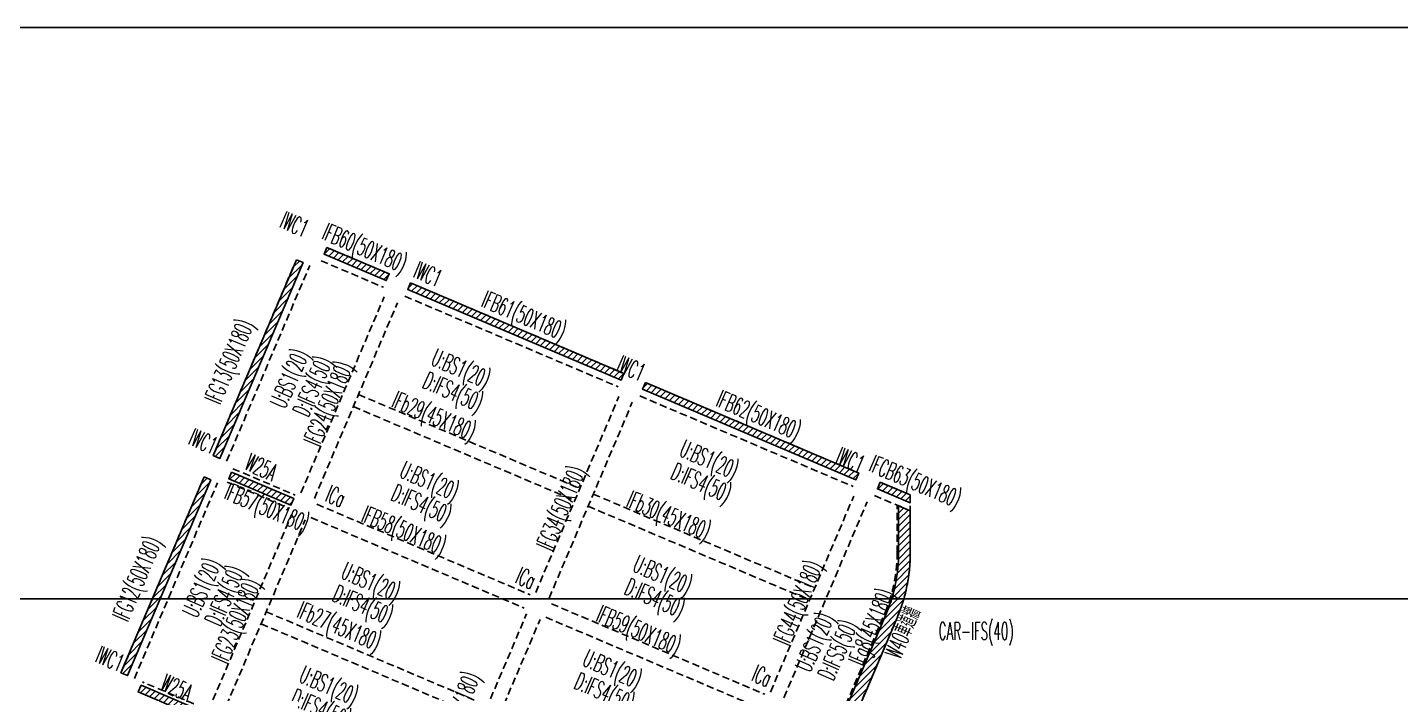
# Model space of a CAD drawing. Header units: centimetres. Extents: x -47768 to 194820, y -149527 to 141949.
# Drawn here: x 61099 to 65809, y 18742 to 21028 of the extents above; entities that cross this region are included whole.
import ezdxf
from ezdxf.enums import TextEntityAlignment as Align

# ---------------------------------------------------------------- set-up
doc = ezdxf.new("R2010")
doc.units = ezdxf.units.CM
doc.linetypes.add('HIDDEN', pattern=[0.375, 0.25, -0.125])
doc.layers.get('0').update_dxf_attribs({"color": 8})
for name, color, linetype in [('0S-B', 6, 'HIDDEN'), ('0S-J', 3, 'HIDDEN'), ('0S-WALL', 40, 'Continuous'), ('1S-BN', 7, 'Continuous'), ('1S-CN', 2, 'Continuous'), ('1S-JN', 3, 'Continuous'), ('1S-SN', 4, 'Continuous'), ('1S-WN', 40, 'Continuous'), ('CARWALL', 2, 'Continuous')]:
    doc.layers.add(name, color=color, linetype=linetype)
doc.layers.add('0S-繪圖區', color=171, linetype='Continuous', plot=False)
doc.styles.add('ae', font='romans.shx', dxfattribs={"bigfont": 'chineset.shx'})
doc.styles.add('CHINA', font='romans.shx', dxfattribs={"width": 0.85, "bigfont": 'chineset.shx'})
doc.styles.add('txt', font='romans.shx', dxfattribs={"height": 0.2, "bigfont": 'chineset.shx'})
pattern_1 = [(45, (61155.991, 17897.546), (-11.22532, 11.22532), [])]

# ---------------------------------------------------------------- blocks, each defined once
blk = doc.blocks.new('zw$B17F')
at = {"color": 0, "ltscale": 100}
blk.add_lwpolyline([(0, 8100), (10890, 8100), (10890, 0), (0, 0)], close=True, dxfattribs=at)

msp = doc.modelspace()

# ---------------------------------------------------------------- hatches: boundary and pattern name
at = {"layer": '0S-WALL'}
h = msp.add_hatch(dxfattribs=at)
h.set_pattern_fill('ANSI31', color=256, scale=5)
h.set_pattern_definition(pattern_1)
h.paths.add_polyline_path([(62125.9809, 20273.3485), (62339.538, 20182.6989), (62329.7697, 20159.6863), (62116.2126, 20250.3359)])
h = msp.add_hatch(dxfattribs=at)
h.set_pattern_fill('ANSI31', color=256, scale=5)
h.set_pattern_definition([(45, (61735.848, 19549.23), (-11.22532, 11.22532), [])])
h.paths.add_polyline_path([(62021.082, 20230.9666), (62044.0946, 20221.1983), (61758.8609, 19549.2298), (61735.8483, 19558.9981)])
h = msp.add_hatch(dxfattribs=at)
h.set_pattern_fill('ANSI31', color=256, scale=5)
h.set_pattern_definition([(45, (62403.41, 19817.787), (-11.22532, 11.22532), [])])
h.paths.add_polyline_path([(62413.1784, 20151.4404), (63145.0023, 19840.7996), (63135.234, 19817.787), (62403.4101, 20128.4278)])
h = msp.add_hatch(dxfattribs=at)
h.set_pattern_fill('ANSI31', color=256, scale=5)
h.set_pattern_definition([(45, (63208.874, 19475.907), (-11.22532, 11.22532), [])])
h.paths.add_polyline_path([(63218.6426, 19809.5411), (63950.4215, 19498.9194), (63940.6532, 19475.9068), (63208.8744, 19786.5285)])
h = msp.add_hatch(dxfattribs=at)
h.set_pattern_fill('ANSI31', color=256, scale=5)
h.set_pattern_definition(pattern_1)
h.paths.add_polyline_path([(61798.7436, 19502.4257), (62012.3007, 19411.7761), (62002.5324, 19388.7634), (61788.9753, 19479.4131)])
h = msp.add_hatch(dxfattribs=at)
h.set_pattern_fill('ANSI31', color=256, scale=5)
h.set_pattern_definition([(45, (61419.356, 18803.621), (-11.22532, 11.22532), [])])
h.paths.add_polyline_path([(61419.3561, 18813.3891), (61442.3687, 18803.6209), (61727.6024, 19475.5894), (61704.5898, 19485.3577), (61704.5895, 19485.357)])
h = msp.add_hatch(dxfattribs=at)
h.set_pattern_fill('ANSI31', color=256, scale=5)
h.set_pattern_definition([(45, (64014.294, 19396.85), (-11.2253, 11.2253), [])])
h.paths.add_polyline_path([(64024.0619, 19467.6609), (64127.1604, 19423.8982), (64127.1606, 19396.8504), (64014.2936, 19444.6483)])
h = msp.add_hatch(dxfattribs=at)
h.set_pattern_fill('ANSI31', color=256, scale=5)
h.set_pattern_definition(pattern_1)
h.paths.add_polyline_path([(61488.2524, 18770.5483), (61701.8095, 18679.8986), (61692.0413, 18656.886), (61478.4841, 18747.5356)])
at = {"layer": 'CARWALL'}
h = msp.add_hatch(dxfattribs=at)
h.set_pattern_fill('ANSI31', color=256, scale=5)
h.set_pattern_definition([(45, (-11879.594, -5260.666), (-11.22532, 11.22532), [])])
edge = h.paths.add_edge_path()
edge.add_line((63881.2072, 18632.1208), (63918.0273, 18616.4915))
edge.add_line((63918.0273, 18616.4915), (63976.4424, 18754.1088))
edge.add_line((63976.4424, 18754.1088), (64081.848, 19002.4288))
edge.add_arc((63557.1602, 19225.1455), 570, 337, 360)
edge.add_line((64127.1602, 19225.1455), (64127.1602, 19369.6492))
edge.add_line((64127.1602, 19369.6492), (64087.1602, 19386.6281))
edge.add_line((64087.1602, 19386.6281), (64087.1602, 19225.1455))
edge.add_arc((63557.1602, 19225.1455), 530, 337, 360, ccw=False)
edge.add_line((64045.0278, 19018.058), (63933.2295, 18754.6777))
edge.add_line((63933.2295, 18754.6777), (63881.2072, 18632.1208))

# ---------------------------------------------------------------- linework, layer by layer
at = {"layer": '0S-B', "ltscale": 100}
for p, q in [((62125.9807, 20273.3486), (62339.5378, 20182.699)), ((61735.8481, 19558.9982), (62021.0818, 20230.9667)), ((61781.8733, 19539.4616), (62067.107, 20211.4301)), ((62106.4441, 20227.3234), (62320.0012, 20136.6737)), ((62413.1782, 20151.4405), (63145.0021, 19840.7997)), ((62036.8534, 19431.229), (62322.0871, 20103.1975)), ((62082.8786, 19411.6924), (62368.1123, 20083.661)), ((62393.6416, 20105.4152), (63125.4655, 19794.7744)), ((63218.6424, 19809.5412), (63950.4438, 19498.9099)), ((62842.2951, 19089.3392), (63127.552, 19761.2998)), ((62888.3197, 19069.8012), (63173.5766, 19741.7617)), ((63199.1059, 19763.5159), (63930.9072, 19452.8847)), ((61803.6277, 19513.932), (62017.1846, 19423.2825)), ((61419.3559, 18813.3892), (61704.5896, 19485.3578)), ((61465.3811, 18793.8527), (61750.6148, 19465.8212)), ((61784.0911, 19467.9068), (61997.6481, 19377.2572)), ((64024.0842, 19467.6515), (64127.1602, 19423.8983)), ((63647.7369, 18747.4495), (63932.9706, 19419.4181)), ((64004.5476, 19421.6262), (64127.1602, 19369.5802)), ((64127.1602, 19423.8983), (64127.1602, 19369.5802)), ((62090.825, 19392.024), (62822.6489, 19081.3832)), ((63693.7621, 18727.913), (63978.9958, 19399.8815)), ((61720.3612, 18685.6201), (62005.5949, 19357.5886)), ((61766.3864, 18666.0835), (62051.6201, 19338.052)), ((62071.2885, 19345.9987), (62803.1123, 19035.3579)), ((62896.2893, 19050.1247), (63628.0681, 18739.503)), ((62525.8029, 18343.7303), (62811.0366, 19015.6989)), ((62571.8281, 18324.1938), (62857.0619, 18996.1623)), ((62876.7527, 19004.0994), (63608.5316, 18693.4778)), ((61706.5282, 18691.4157), (61493.2654, 18781.9521))]:
    msp.add_line(p, q, dxfattribs=at)
at = {"layer": '0S-J', "ltscale": 100}
for p, q in [((62234.2869, 19768.3881), (62993.715, 19446.0309)), ((62216.704, 19726.9653), (62976.1321, 19404.6081)), ((63039.7396, 19426.4928), (63799.1448, 19104.1444)), ((63022.1567, 19385.0701), (63781.5619, 19062.7217)), ((61917.7947, 19022.7791), (62677.2112, 18700.4259)), ((61900.2118, 18981.3564), (62659.6283, 18659.0032))]:
    msp.add_line(p, q, dxfattribs=at)
for points in [[(63876.6046, 18634.0055), (63934.9839, 18771.5385), (64040.4255, 19019.9433, 0.100694705), (64082.1604, 19225.0771), (64082.1604, 19388.6815)], [(63918.0273, 18616.4226), (63976.4066, 18753.9556), (64081.8482, 19002.3604, 0.100694705), (64127.1604, 19225.0771), (64127.1604, 19369.5802)]]:
    msp.add_lwpolyline(points, format="xyb", dxfattribs=at)
at = {"layer": '0S-WALL', "ltscale": 100}
for points in [[(62125.9809, 20273.3485), (62339.538, 20182.6989), (62329.7697, 20159.6863), (62116.2126, 20250.3359), (62125.9809, 20273.3485)], [(62021.082, 20230.9666), (62044.0946, 20221.1983), (61758.8609, 19549.2298), (61735.8483, 19558.9981), (62021.082, 20230.9666)], [(62413.1784, 20151.4404), (63145.0023, 19840.7996), (63135.234, 19817.787), (62403.4101, 20128.4278), (62413.1784, 20151.4404)], [(63218.6426, 19809.5411), (63950.4215, 19498.9194), (63940.6532, 19475.9068), (63208.8744, 19786.5285), (63218.6426, 19809.5411)], [(61798.7436, 19502.4257), (62012.3007, 19411.7761), (62002.5324, 19388.7634), (61788.9753, 19479.4131), (61798.7436, 19502.4257)], [(61704.5898, 19485.3577), (61727.6024, 19475.5894), (61442.3687, 18803.6209), (61419.3561, 18813.3891), (61704.5895, 19485.357)], [(64024.0619, 19467.6609), (64127.1604, 19423.8982), (64127.1606, 19396.8504), (64014.2936, 19444.6483), (64024.0619, 19467.6609)], [(61488.2524, 18770.5483), (61701.8095, 18679.8986), (61692.0413, 18656.886), (61478.4841, 18747.5356), (61488.2524, 18770.5483)]]:
    msp.add_lwpolyline(points, dxfattribs=at)
at = {"layer": 'CARWALL', "ltscale": 100}
msp.add_lwpolyline([(63881.2072, 18632.1208), (63918.0273, 18616.4915), (63976.4424, 18754.1088), (64081.848, 19002.4288, 0.100694705), (64127.1602, 19225.1455), (64127.1602, 19369.6492), (64087.1602, 19386.6281), (64087.1602, 19225.1455, -0.100694705), (64045.0278, 19018.058), (63933.2295, 18754.6777), (63881.2072, 18632.1208)], format="xyb", dxfattribs=at)

# ---------------------------------------------------------------- block references
at = {"layer": '0S-繪圖區', "ltscale": 100}
msp.add_blockref('zw$B17F', (58621.7225, 12928.2494), dxfattribs=at)
at = {"layer": '0S-繪圖區', "color": 11, "ltscale": 100}
msp.add_blockref('zw$B17F', (58621.7225, 10967.7048), dxfattribs=at)

# ---------------------------------------------------------------- texts
at = {"layer": '1S-BN', "style": 'txt', "width": 0.5}
for s, rotation, p in [('IFB60(50X180)', 337, (62254.1027, 20268.1514)), ('IFB61(50X180)', 337, (62800.4224, 20036.2525)), ('IFG13(50X180)', 427, (61794.4646, 19880.6499)), ('IFG24(50X180)', 427, (62133.8509, 19736.5889)), ('IFB62(50X180)', 337, (63605.8641, 19694.3627)), ('IFCB63(50X180)', 337, (64143.2088, 19466.2734)), ('IFG34(50X180)', 427, (62932.0144, 19377.5411)), ('IFB57(50X180)', 337, (61918.6881, 19376.9726)), ('IFB58(50X180)', 337, (62388.6439, 19298.2671)), ('IFG12(50X180)', 427, (61477.9724, 19135.0409)), ('IFG44(50X180)', 427, (63744.7344, 19052.8095)), ('IFG23(50X180)', 427, (61817.3625, 18990.9783)), ('IFB59(50X180)', 337, (63194.0856, 18956.3773)), ('IFG33(50X180)', 427, (62570.6116, 18671.2431))]:
    msp.add_text(s, height=60, rotation=rotation, dxfattribs=at).set_placement(p, align=Align.MIDDLE)
at = {"layer": '1S-CN', "style": 'txt', "width": 0.5}
for s, p in [('IWC1', (62014.8715, 20352.5046)), ('IWC1', (62472.7169, 20181.3354)), ('IWC1', (63169.5576, 19858.4823)), ('IWC1', (61701.5618, 19607.6363)), ('IWC1', (63921.8354, 19543.7132)), ('ICa', (62156.3099, 19419.2553)), ('ICa', (62808.7869, 19138.1884)), ('IWC1', (61381.8871, 18861.2867)), ('ICa', (63618.8786, 18802.978))]:
    msp.add_text(s, height=60, rotation=337, dxfattribs=at).set_placement(p, align=Align.MIDDLE)
at = {"layer": '1S-JN', "style": 'txt', "width": 0.5}
for s, rotation, p in [('IFb29(45X180)', 337, (62491.948, 19691.6772)), ('IFb30(45X180)', 337, (63297.3898, 19349.7875)), ('IFg8(45X180)', 427, (63997.2141, 18969.3986)), ('IFb27(45X180)', 337, (62166.9251, 18969.7513))]:
    msp.add_text(s, height=60, rotation=rotation, dxfattribs=at).set_placement(p, align=Align.MIDDLE)
at = {"layer": '1S-SN', "linetype": 'Continuous', "style": 'ae', "width": 0.5}
for s, rotation, p in [('U:BS1(20)', 336.2373114, (62478.9639, 19872.3342)), ('U:BS1(20)', 66.2373114, (61983.0237, 19717.2053)), ('D:IFS4(50)', 66.2373114, (62061.4429, 19687.9732)), ('D:IFS4(50)', 336.2373114, (62449.7318, 19793.9151)), ('U:BS1(20)', 336.2373114, (63330.1692, 19560.0215)), ('U:BS1(20)', 336.2373114, (62370.7772, 19486.5362)), ('D:IFS4(50)', 336.2373114, (63300.937, 19481.6024)), ('D:IFS4(50)', 336.2373114, (62341.545, 19408.1171)), ('U:BS1(20)', 66.2373114, (61681.8566, 18998.8638)), ('D:IFS4(50)', 66.2373114, (61760.2757, 18969.6317)), ('U:BS1(20)', 336.2373114, (62169.8642, 19140.2808)), ('U:BS1(20)', 336.2373114, (63170.9509, 19164.0172)), ('D:IFS4(50)', 336.2373114, (63141.7187, 19085.5981)), ('D:IFS4(50)', 336.2373114, (62140.632, 19061.8617)), ('U:BS1(20)', 66.2373114, (63784.3053, 18812.227)), ('D:IFS5(50)', 66.2373114, (63862.7244, 18782.9948)), ('U:BS1(20)', 336.2373114, (62998.4481, 18840.5224)), ('U:BS1(20)', 336.2373114, (62025.8043, 18784.3429)), ('D:IFS4(50)', 336.2373114, (62969.2159, 18762.1033)), ('D:IFS4(50)', 336.2373114, (61996.5722, 18705.9238))]:
    msp.add_text(s, height=60, rotation=rotation, dxfattribs=at).set_placement(p)
msp.add_text('CAR-IFS(40)', height=60, dxfattribs=at).set_placement((64224.3589, 18926.9851))
at = {"layer": '1S-WN', "style": 'CHINA', "width": 0.5}
for p in [(61900.6347, 19518.6195), (61610.5394, 18761.8194)]:
    msp.add_text('W25A', height=60, rotation=335.0586051, dxfattribs=at).set_placement(p, align=Align.MIDDLE)
at = {"layer": 'CARWALL', "ltscale": 100, "style": 'CHINA', "width": 0.5}
msp.add_text('W40車道牆', height=60, rotation=66, dxfattribs=at).set_placement((64098.9836, 18953.6183), align=Align.MIDDLE)

doc.saveas('drawing.dxf')
